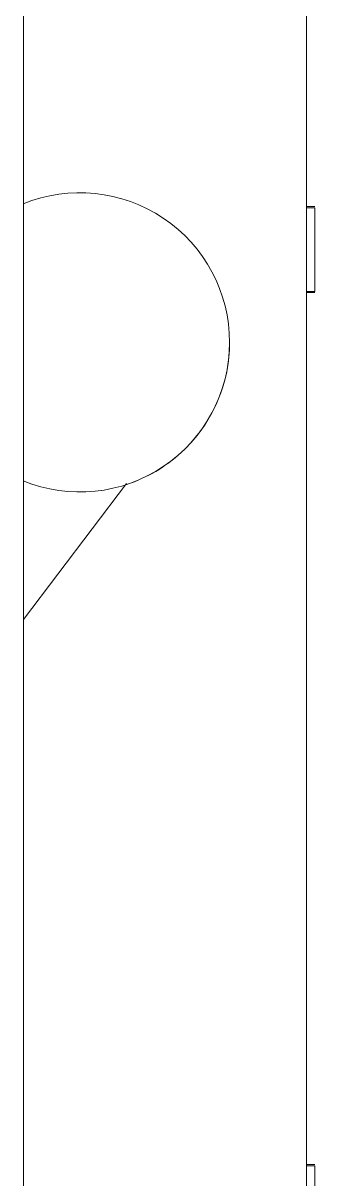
# Model space of a CAD drawing. Header units: millimetres. Extents: x -153298 to 620751, y -313239 to 250031.
# Drawn here: x 11919.1 to 11954.2, y -306637.3 to -306498.3 of the extents above; entities that cross this region are included whole.
import ezdxf

# ---------------------------------------------------------------- set-up
doc = ezdxf.new("R2010")
doc.units = ezdxf.units.MM
doc.layers.add('A-GLAZ-CURT', color=7, linetype='Continuous', lineweight=9)
doc.layers.add('E-LITE-EQPM', color=7, linetype='Continuous', lineweight=35)

# ---------------------------------------------------------------- blocks, each defined once
blk = doc.blocks.new('ACM_L18 - LED Flood Light Luminaire - ACM_L18 - LED Flood Light Luminaire-11639162-2140-01 ENTRANCE 1 ELEVATION 2')
at = {"layer": 'E-LITE-EQPM', "color": 7, "lineweight": 20}
for p, q in [((-12718.02, 104679), (-12718.02, 104419)), ((-12718.02, 104419), (-12718.02, 104679)), ((-12718.02, 104679), (-12718.02, 104554)), ((-12718.02, 104554), (-12718.02, 104679)), ((-12718.02, 104569), (-12718.02, 104559)), ((-12718.02, 104559), (-12718.02, 104569)), ((-12718.02, 104569), (-12718.02, 104559)), ((-12718.02, 104559), (-12718.02, 104569)), ((-12718.02, 104569), (-12718.02, 104559)), ((-12718.02, 104559), (-12718.02, 104569)), ((-12718.02, 104569), (-12718.02, 104559)), ((-12718.02, 104559), (-12718.02, 104569)), ((-12718.02, 104569), (-12718.02, 104559)), ((-12718.02, 104559), (-12718.02, 104569)), ((-12718.02, 104569), (-12718.02, 104559)), ((-12718.02, 104559), (-12718.02, 104569)), ((-12718.02, 104569), (-12718.02, 104559)), ((-12718.02, 104559), (-12718.02, 104569)), ((-12718.02, 104569), (-12718.02, 104559)), ((-12718.02, 104559), (-12718.02, 104569)), ((-12718.02, 104569), (-12718.02, 104559)), ((-12718.02, 104559), (-12718.02, 104569)), ((-12718.02, 104569), (-12718.02, 104559)), ((-12718.02, 104559), (-12718.02, 104569)), ((-12718.02, 104569), (-12718.02, 104559)), ((-12718.02, 104559), (-12718.02, 104569)), ((-12718.02, 104569), (-12718.02, 104559)), ((-12718.02, 104559), (-12718.02, 104569)), ((-12718.02, 104569), (-12718.02, 104559)), ((-12718.02, 104559), (-12718.02, 104569)), ((-12718.02, 104569), (-12718.02, 104559)), ((-12718.02, 104559), (-12718.02, 104569)), ((-12718.02, 104569), (-12718.02, 104559)), ((-12718.02, 104559), (-12718.02, 104569)), ((-12718.02, 104569), (-12718.02, 104559)), ((-12718.02, 104559), (-12718.02, 104569)), ((-12718.02, 104569), (-12718.02, 104559)), ((-12718.02, 104559), (-12718.02, 104569)), ((-12718.02, 104569), (-12718.02, 104559)), ((-12718.02, 104559), (-12718.02, 104569)), ((-12718.02, 104569), (-12718.02, 104559)), ((-12718.02, 104559), (-12718.02, 104569)), ((-12718.02, 104569), (-12718.02, 104559)), ((-12718.02, 104559), (-12718.02, 104569)), ((-12718.02, 104569), (-12718.02, 104559)), ((-12718.02, 104559), (-12718.02, 104569)), ((-12718.02, 104569), (-12718.02, 104559)), ((-12718.02, 104559), (-12718.02, 104569)), ((-12718.02, 104569), (-12718.02, 104559)), ((-12718.02, 104559), (-12718.02, 104569)), ((-12718.02, 104569), (-12718.02, 104559)), ((-12718.02, 104559), (-12718.02, 104569)), ((-12718.02, 104569), (-12718.02, 104559)), ((-12718.02, 104559), (-12718.02, 104569)), ((-12718.02, 104569), (-12718.02, 104559)), ((-12718.02, 104559), (-12718.02, 104569)), ((-12718.02, 104569), (-12718.02, 104559)), ((-12718.02, 104559), (-12718.02, 104569)), ((-12718.02, 104569), (-12718.02, 104559)), ((-12718.02, 104559), (-12718.02, 104569)), ((-12718.02, 104569), (-12718.02, 104559)), ((-12718.02, 104559), (-12718.02, 104569)), ((-12718.02, 104544.34), (-12717.02, 104544.34)), ((-12718.02, 104534.24), (-12718.02, 104544.18)), ((-12718.02, 104534.24), (-12718.02, 104544.18)), ((-12718.02, 104544.18), (-12718.02, 104540.1)), ((-12718.02, 104540.1), (-12718.02, 104544.18)), ((-12718.02, 104544.18), (-12718.02, 104534.24)), ((-12718.02, 104534.24), (-12718.02, 104544.18)), ((-12718.02, 104544.18), (-12718.02, 104534.24)), ((-12718.02, 104534.24), (-12718.02, 104544.18)), ((-12718.02, 104544.18), (-12718.02, 104535.39)), ((-12718.02, 104534.24), (-12718.02, 104544.18)), ((-12718.02, 104544.18), (-12718.02, 104534.24)), ((-12718.02, 104534.24), (-12718.02, 104544.18)), ((-12717.02, 104544.18), (-12717.02, 104534.24)), ((-12717.02, 104534.24), (-12717.02, 104544.18)), ((-12717.02, 104544.18), (-12717.02, 104540.1)), ((-12717.02, 104540.1), (-12717.02, 104544.18)), ((-12717.02, 104544.18), (-12717.02, 104534.24)), ((-12717.02, 104534.24), (-12717.02, 104544.18)), ((-12717.02, 104544.18), (-12717.02, 104534.24)), ((-12717.02, 104535.39), (-12717.02, 104544.18)), ((-12717.02, 104544.18), (-12717.02, 104534.24)), ((-12717.02, 104534.24), (-12717.02, 104544.18)), ((-12717.02, 104544.18), (-12717.02, 104534.24)), ((-12717.02, 104544.18), (-12717.02, 104534.24)), ((-12718.02, 104541.57), (-12718.02, 104542.99)), ((-12718.02, 104542.93), (-12718.02, 104541.35)), ((-12718.02, 104542.92), (-12718.02, 104539.47)), ((-12718.02, 104542.92), (-12718.02, 104539.47)), ((-12717.02, 104542.99), (-12717.02, 104541.57)), ((-12717.02, 104541.35), (-12717.02, 104542.93)), ((-12717.02, 104539.47), (-12717.02, 104542.92)), ((-12717.02, 104539.47), (-12717.02, 104542.92)), ((-12718.02, 104542.64), (-12718.02, 104541.27)), ((-12718.02, 104542.64), (-12718.02, 104541.27)), ((-12718.02, 104541.35), (-12718.02, 104542.64)), ((-12718.02, 104540.32), (-12718.02, 104541.57)), ((-12717.02, 104541.27), (-12717.02, 104542.64)), ((-12717.02, 104541.27), (-12717.02, 104542.64)), ((-12717.02, 104542.64), (-12717.02, 104541.35)), ((-12717.02, 104541.57), (-12717.02, 104540.32)), ((-12718.02, 104541.27), (-12718.02, 104539.1)), ((-12718.02, 104541.27), (-12718.02, 104539.1)), ((-12718.02, 104539.93), (-12718.02, 104541.23)), ((-12718.02, 104539.93), (-12718.02, 104541.23)), ((-12717.02, 104539.1), (-12717.02, 104541.27)), ((-12717.02, 104539.1), (-12717.02, 104541.27)), ((-12717.02, 104541.23), (-12717.02, 104539.93)), ((-12717.02, 104541.23), (-12717.02, 104539.93)), ((-12718.02, 104534.24), (-12718.02, 104538.84)), ((-12718.02, 104538.84), (-12718.02, 104534.24)), ((-12717.02, 104534.24), (-12717.02, 104538.84)), ((-12717.02, 104538.84), (-12717.02, 104534.24)), ((-12718.02, 104538.39), (-12718.02, 104536.97)), ((-12718.02, 104538.22), (-12718.02, 104534.24)), ((-12718.02, 104538.22), (-12718.02, 104534.24)), ((-12718.02, 104537.59), (-12718.02, 104536.33)), ((-12718.02, 104535.67), (-12718.02, 104537.59)), ((-12717.02, 104536.97), (-12717.02, 104538.39)), ((-12717.02, 104534.24), (-12717.02, 104538.22)), ((-12717.02, 104534.24), (-12717.02, 104538.22)), ((-12717.02, 104537.59), (-12717.02, 104535.67)), ((-12717.02, 104536.33), (-12717.02, 104537.59)), ((-12718.02, 104536.97), (-12718.02, 104535.47)), ((-12717.02, 104535.47), (-12717.02, 104536.97)), ((-12718.02, 104534.4), (-12718.02, 104535.67)), ((-12717.02, 104535.67), (-12717.02, 104534.4)), ((-12718.02, 104533.98), (-12717.02, 104533.98)), ((-12718.02, 104429.12), (-12717.02, 104429.12)), ((-12718.02, 104418.92), (-12718.02, 104428.96)), ((-12718.02, 104418.92), (-12718.02, 104428.96)), ((-12718.02, 104428.96), (-12718.02, 104424.88)), ((-12718.02, 104424.88), (-12718.02, 104428.96)), ((-12718.02, 104428.96), (-12718.02, 104418.92)), ((-12718.02, 104418.92), (-12718.02, 104428.96)), ((-12718.02, 104428.96), (-12718.02, 104418.92)), ((-12718.02, 104418.92), (-12718.02, 104428.96)), ((-12718.02, 104428.96), (-12718.02, 104420.17)), ((-12718.02, 104418.92), (-12718.02, 104428.96)), ((-12718.02, 104428.96), (-12718.02, 104418.92)), ((-12718.02, 104418.92), (-12718.02, 104428.96)), ((-12717.02, 104428.96), (-12717.02, 104418.92)), ((-12717.02, 104418.92), (-12717.02, 104428.96)), ((-12717.02, 104428.96), (-12717.02, 104424.88)), ((-12717.02, 104424.88), (-12717.02, 104428.96)), ((-12717.02, 104428.96), (-12717.02, 104418.92)), ((-12717.02, 104418.92), (-12717.02, 104428.96)), ((-12717.02, 104428.96), (-12717.02, 104418.92)), ((-12717.02, 104420.17), (-12717.02, 104428.96)), ((-12717.02, 104428.96), (-12717.02, 104418.92)), ((-12717.02, 104418.92), (-12717.02, 104428.96)), ((-12717.02, 104428.96), (-12717.02, 104418.92)), ((-12717.02, 104428.96), (-12717.02, 104418.92)), ((-12718.02, 104426.35), (-12718.02, 104427.78)), ((-12718.02, 104427.71), (-12718.02, 104424.26)), ((-12718.02, 104427.71), (-12718.02, 104424.26)), ((-12718.02, 104427.71), (-12718.02, 104426.14)), ((-12718.02, 104427.43), (-12718.02, 104426.06)), ((-12718.02, 104427.43), (-12718.02, 104426.06)), ((-12718.02, 104426.14), (-12718.02, 104427.43)), ((-12717.02, 104427.78), (-12717.02, 104426.35)), ((-12717.02, 104424.26), (-12717.02, 104427.71)), ((-12717.02, 104424.26), (-12717.02, 104427.71)), ((-12717.02, 104426.14), (-12717.02, 104427.71)), ((-12717.02, 104426.06), (-12717.02, 104427.43)), ((-12717.02, 104426.06), (-12717.02, 104427.43)), ((-12717.02, 104427.43), (-12717.02, 104426.14))]:
    blk.add_line(p, q, dxfattribs=at)
blk = doc.blocks.new('ACM_L18 - LED Flood Light Luminaire - ACM_L18 - LED Flood Light Luminaire-V445-2140-01 ENTRANCE 1 ELEVATION 2')
at = {"layer": 'E-LITE-EQPM', "color": 7, "lineweight": 20}
for p, q in [((-12718.02, 104679), (-12718.02, 104419)), ((-12718.02, 104419), (-12718.02, 104679)), ((-12718.02, 104679), (-12718.02, 104554)), ((-12718.02, 104554), (-12718.02, 104679)), ((-12718.02, 104569), (-12718.02, 104559)), ((-12718.02, 104559), (-12718.02, 104569)), ((-12718.02, 104569), (-12718.02, 104559)), ((-12718.02, 104559), (-12718.02, 104569)), ((-12718.02, 104569), (-12718.02, 104559)), ((-12718.02, 104559), (-12718.02, 104569)), ((-12718.02, 104569), (-12718.02, 104559)), ((-12718.02, 104559), (-12718.02, 104569)), ((-12718.02, 104569), (-12718.02, 104559)), ((-12718.02, 104559), (-12718.02, 104569)), ((-12718.02, 104569), (-12718.02, 104559)), ((-12718.02, 104559), (-12718.02, 104569)), ((-12718.02, 104569), (-12718.02, 104559)), ((-12718.02, 104559), (-12718.02, 104569)), ((-12718.02, 104569), (-12718.02, 104559)), ((-12718.02, 104559), (-12718.02, 104569)), ((-12718.02, 104569), (-12718.02, 104559)), ((-12718.02, 104559), (-12718.02, 104569)), ((-12718.02, 104569), (-12718.02, 104559)), ((-12718.02, 104559), (-12718.02, 104569)), ((-12718.02, 104569), (-12718.02, 104559)), ((-12718.02, 104559), (-12718.02, 104569)), ((-12718.02, 104569), (-12718.02, 104559)), ((-12718.02, 104559), (-12718.02, 104569)), ((-12718.02, 104569), (-12718.02, 104559)), ((-12718.02, 104559), (-12718.02, 104569)), ((-12718.02, 104569), (-12718.02, 104559)), ((-12718.02, 104559), (-12718.02, 104569)), ((-12718.02, 104569), (-12718.02, 104559)), ((-12718.02, 104559), (-12718.02, 104569)), ((-12718.02, 104569), (-12718.02, 104559)), ((-12718.02, 104559), (-12718.02, 104569)), ((-12718.02, 104569), (-12718.02, 104559)), ((-12718.02, 104559), (-12718.02, 104569)), ((-12718.02, 104569), (-12718.02, 104559)), ((-12718.02, 104559), (-12718.02, 104569)), ((-12718.02, 104569), (-12718.02, 104559)), ((-12718.02, 104559), (-12718.02, 104569)), ((-12718.02, 104569), (-12718.02, 104559)), ((-12718.02, 104559), (-12718.02, 104569)), ((-12718.02, 104569), (-12718.02, 104559)), ((-12718.02, 104559), (-12718.02, 104569)), ((-12718.02, 104569), (-12718.02, 104559)), ((-12718.02, 104559), (-12718.02, 104569)), ((-12718.02, 104569), (-12718.02, 104559)), ((-12718.02, 104559), (-12718.02, 104569)), ((-12718.02, 104569), (-12718.02, 104559)), ((-12718.02, 104559), (-12718.02, 104569)), ((-12718.02, 104569), (-12718.02, 104559)), ((-12718.02, 104559), (-12718.02, 104569)), ((-12718.02, 104569), (-12718.02, 104559)), ((-12718.02, 104559), (-12718.02, 104569)), ((-12718.02, 104569), (-12718.02, 104559)), ((-12718.02, 104559), (-12718.02, 104569)), ((-12718.02, 104569), (-12718.02, 104559)), ((-12718.02, 104559), (-12718.02, 104569)), ((-12718.02, 104569), (-12718.02, 104559)), ((-12718.02, 104559), (-12718.02, 104569)), ((-12718.02, 104544.34), (-12717.02, 104544.34)), ((-12718.02, 104534.24), (-12718.02, 104544.18)), ((-12718.02, 104544.18), (-12717.02, 104544.18)), ((-12718.02, 104534.24), (-12718.02, 104544.18)), ((-12718.02, 104544.18), (-12718.02, 104540.1)), ((-12718.02, 104540.1), (-12718.02, 104544.18)), ((-12718.02, 104544.18), (-12718.02, 104534.24)), ((-12718.02, 104534.24), (-12718.02, 104544.18)), ((-12718.02, 104544.18), (-12718.02, 104534.24)), ((-12718.02, 104534.24), (-12718.02, 104544.18)), ((-12718.02, 104544.18), (-12718.02, 104535.39)), ((-12718.02, 104534.24), (-12718.02, 104544.18)), ((-12718.02, 104544.18), (-12718.02, 104534.24)), ((-12718.02, 104534.24), (-12718.02, 104544.18)), ((-12717.02, 104544.18), (-12717.02, 104534.13)), ((-12717.02, 104534.24), (-12717.02, 104544.18)), ((-12717.02, 104544.18), (-12717.02, 104540.1)), ((-12717.02, 104540.1), (-12717.02, 104544.18)), ((-12717.02, 104544.18), (-12717.02, 104534.24)), ((-12717.02, 104534.24), (-12717.02, 104544.18)), ((-12717.02, 104544.18), (-12717.02, 104534.24)), ((-12717.02, 104535.39), (-12717.02, 104544.18)), ((-12717.02, 104544.18), (-12717.02, 104534.24)), ((-12717.02, 104534.24), (-12717.02, 104544.18)), ((-12717.02, 104544.18), (-12717.02, 104534.24)), ((-12717.02, 104544.18), (-12717.02, 104534.24)), ((-12718.02, 104541.57), (-12718.02, 104542.99)), ((-12718.02, 104542.93), (-12718.02, 104541.35)), ((-12718.02, 104542.92), (-12718.02, 104539.47)), ((-12718.02, 104542.92), (-12718.02, 104539.47)), ((-12717.02, 104542.99), (-12717.02, 104541.57)), ((-12717.02, 104541.35), (-12717.02, 104542.93)), ((-12717.02, 104539.47), (-12717.02, 104542.92)), ((-12717.02, 104539.47), (-12717.02, 104542.92)), ((-12718.02, 104542.64), (-12718.02, 104541.27)), ((-12718.02, 104542.64), (-12718.02, 104541.27)), ((-12718.02, 104541.35), (-12718.02, 104542.64)), ((-12718.02, 104540.32), (-12718.02, 104541.57)), ((-12717.02, 104541.27), (-12717.02, 104542.64)), ((-12717.02, 104541.27), (-12717.02, 104542.64)), ((-12717.02, 104542.64), (-12717.02, 104541.35)), ((-12717.02, 104541.57), (-12717.02, 104540.32)), ((-12718.02, 104541.27), (-12718.02, 104539.1)), ((-12718.02, 104541.27), (-12718.02, 104539.1)), ((-12718.02, 104539.93), (-12718.02, 104541.23)), ((-12718.02, 104539.93), (-12718.02, 104541.23)), ((-12717.02, 104539.1), (-12717.02, 104541.27)), ((-12717.02, 104539.1), (-12717.02, 104541.27)), ((-12717.02, 104541.23), (-12717.02, 104539.93)), ((-12717.02, 104541.23), (-12717.02, 104539.93)), ((-12718.02, 104534.24), (-12718.02, 104538.84)), ((-12718.02, 104538.84), (-12718.02, 104534.24)), ((-12717.02, 104534.24), (-12717.02, 104538.84)), ((-12717.02, 104538.84), (-12717.02, 104534.24)), ((-12718.02, 104538.39), (-12718.02, 104536.97)), ((-12718.02, 104538.22), (-12718.02, 104534.24)), ((-12718.02, 104538.22), (-12718.02, 104534.24)), ((-12718.02, 104537.59), (-12718.02, 104536.33)), ((-12718.02, 104535.67), (-12718.02, 104537.59)), ((-12717.02, 104536.97), (-12717.02, 104538.39)), ((-12717.02, 104534.24), (-12717.02, 104538.22)), ((-12717.02, 104534.24), (-12717.02, 104538.22)), ((-12717.02, 104537.59), (-12717.02, 104535.67)), ((-12717.02, 104536.33), (-12717.02, 104537.59)), ((-12718.02, 104536.97), (-12718.02, 104535.47)), ((-12717.02, 104535.47), (-12717.02, 104536.97)), ((-12718.02, 104534.4), (-12718.02, 104535.67)), ((-12717.02, 104535.67), (-12717.02, 104534.4)), ((-12717.02, 104534.13), (-12718.02, 104534.13)), ((-12718.02, 104533.98), (-12717.02, 104533.98)), ((-12752.02, 104494.65), (-12739.65, 104511.01)), ((-12739.65, 104511.01), (-12752.02, 104494.65)), ((-12718.02, 104429.12), (-12717.02, 104429.12)), ((-12718.02, 104418.92), (-12718.02, 104428.96)), ((-12718.02, 104428.96), (-12717.02, 104428.96)), ((-12718.02, 104418.92), (-12718.02, 104428.96)), ((-12718.02, 104428.96), (-12718.02, 104424.88)), ((-12718.02, 104424.88), (-12718.02, 104428.96)), ((-12718.02, 104428.96), (-12718.02, 104418.92)), ((-12718.02, 104418.92), (-12718.02, 104428.96)), ((-12718.02, 104428.96), (-12718.02, 104418.92)), ((-12718.02, 104418.92), (-12718.02, 104428.96)), ((-12718.02, 104428.96), (-12718.02, 104420.17)), ((-12718.02, 104418.92), (-12718.02, 104428.96)), ((-12718.02, 104428.96), (-12718.02, 104418.92)), ((-12718.02, 104418.92), (-12718.02, 104428.96)), ((-12717.02, 104428.96), (-12717.02, 104418.92)), ((-12717.02, 104418.92), (-12717.02, 104428.96)), ((-12717.02, 104428.96), (-12717.02, 104424.88)), ((-12717.02, 104424.88), (-12717.02, 104428.96)), ((-12717.02, 104428.96), (-12717.02, 104418.92)), ((-12717.02, 104418.92), (-12717.02, 104428.96)), ((-12717.02, 104428.96), (-12717.02, 104418.92)), ((-12717.02, 104420.17), (-12717.02, 104428.96)), ((-12717.02, 104428.96), (-12717.02, 104418.92)), ((-12717.02, 104418.92), (-12717.02, 104428.96)), ((-12717.02, 104428.96), (-12717.02, 104418.92)), ((-12717.02, 104428.96), (-12717.02, 104418.92)), ((-12718.02, 104426.35), (-12718.02, 104427.78)), ((-12718.02, 104427.71), (-12718.02, 104424.26)), ((-12718.02, 104427.71), (-12718.02, 104424.26)), ((-12718.02, 104427.71), (-12718.02, 104426.14)), ((-12718.02, 104427.43), (-12718.02, 104426.06)), ((-12718.02, 104427.43), (-12718.02, 104426.06)), ((-12718.02, 104426.14), (-12718.02, 104427.43)), ((-12717.02, 104427.78), (-12717.02, 104426.35)), ((-12717.02, 104424.26), (-12717.02, 104427.71)), ((-12717.02, 104424.26), (-12717.02, 104427.71)), ((-12717.02, 104426.14), (-12717.02, 104427.71)), ((-12717.02, 104426.06), (-12717.02, 104427.43)), ((-12717.02, 104426.06), (-12717.02, 104427.43)), ((-12717.02, 104427.43), (-12717.02, 104426.14))]:
    blk.add_line(p, q, dxfattribs=at)
for start, end in [(0, 112.2258), (0, 112.2258), (0, 112.2258), (0, 112.2258), (247.7742, 0), (315, 0), (315, 0), (315, 0), (288.3221, 312.5551), (288.3221, 312.5551), (288.3221, 312.5551)]:
    blk.add_arc((-12745.27, 104528), 18, start, end, dxfattribs=at)
blk = doc.blocks.new('PPL-C-AECM-1-PP19-EE-M3-0001_rvt-2-2140-01 ENTRANCE 1 ELEVATION 2')
at = {"layer": 'E-LITE-EQPM', "color": 7, "lineweight": 20}
for name in ['ACM_L18 - LED Flood Light Luminaire - ACM_L18 - LED Flood Light Luminaire-11639162-2140-01 ENTRANCE 1 ELEVATION 2', 'ACM_L18 - LED Flood Light Luminaire - ACM_L18 - LED Flood Light Luminaire-V445-2140-01 ENTRANCE 1 ELEVATION 2']:
    blk.add_blockref(name, (0, 0), dxfattribs=at)
blk = doc.blocks.new('PPL-C-AECM-1-PP19-EE-M3-0001_rvt-3-2140-01 ENTRANCE 1 ELEVATION 2')
at = {"layer": 'E-LITE-EQPM', "color": 7, "lineweight": 20}
for name in ['ACM_L18 - LED Flood Light Luminaire - ACM_L18 - LED Flood Light Luminaire-11639162-2140-01 ENTRANCE 1 ELEVATION 2', 'ACM_L18 - LED Flood Light Luminaire - ACM_L18 - LED Flood Light Luminaire-V445-2140-01 ENTRANCE 1 ELEVATION 2']:
    blk.add_blockref(name, (0, 0), dxfattribs=at)
blk = doc.blocks.new('System Panel - Facade_Solid Panel 100mm-18344664-2140-01 ENTRANCE 1 ELEVATION 2')
at = {"layer": 'A-GLAZ-CURT', "color": 7}
for p, q in [((-12752.02, 103450), (-12752.02, 105550)), ((-12752.02, 105550), (-12752.02, 102550))]:
    blk.add_line(p, q, dxfattribs=at)
blk = doc.blocks.new('System Panel - Facade_Solid Panel 100mm-V571-2140-01 ENTRANCE 1 ELEVATION 2')
at = {"layer": 'A-GLAZ-CURT', "color": 7}
blk.add_line((-12752.02, 105550), (-12752.02, 103450), dxfattribs=at)

msp = doc.modelspace()

# ---------------------------------------------------------------- block references
at = {"color": 7, "lineweight": 5}
for name in ['PPL-C-AECM-1-PP19-EE-M3-0001_rvt-2-2140-01 ENTRANCE 1 ELEVATION 2', 'PPL-C-AECM-1-PP19-EE-M3-0001_rvt-3-2140-01 ENTRANCE 1 ELEVATION 2']:
    msp.add_blockref(name, (24671.1729, -411064.7103), dxfattribs=at)
at = {"layer": 'A-GLAZ-CURT', "color": 7}
for name in ['System Panel - Facade_Solid Panel 100mm-18344664-2140-01 ENTRANCE 1 ELEVATION 2', 'System Panel - Facade_Solid Panel 100mm-V571-2140-01 ENTRANCE 1 ELEVATION 2']:
    msp.add_blockref(name, (24671.1729, -411064.7103), dxfattribs=at)

doc.saveas('drawing.dxf')
